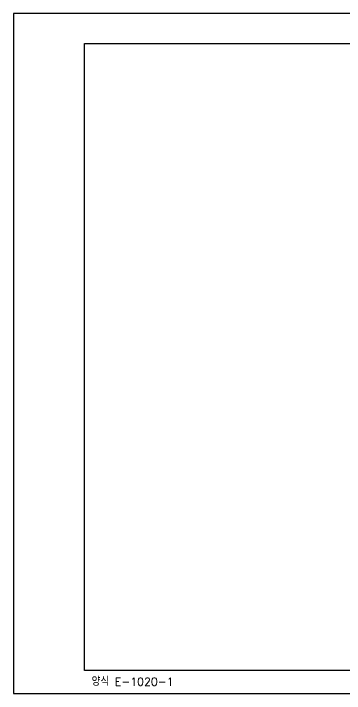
# Model space of a CAD drawing. Extents: x -4509 to -4089, y -1506 to -1209.
# Drawn here: x -4509 to -4364.7, y -1505.8 to -1208.8 of the extents above; entities that cross this region are included whole.
import ezdxf

# ---------------------------------------------------------------- set-up
doc = ezdxf.new("R2010")
doc.units = 0
doc.header["$LTSCALE"] = 7
doc.layers.get('0').update_dxf_attribs({"color": 2, "linetype": 'CONTINUOUS'})
doc.layers.add('DWG', color=7, linetype='CONTINUOUS')
doc.styles.add('GHS', font='ROMANS.shx', dxfattribs={"bigfont": 'GHS.shx'})

# ---------------------------------------------------------------- blocks, each defined once
blk = doc.blocks.new('BORDER')
for p, q in [((1, 1), (0, 1)), ((0, 1), (0, 0)), ((0, 0), (1, 0))]:
    blk.add_line(p, q)

msp = doc.modelspace()

# ---------------------------------------------------------------- linework, layer by layer
at = {"color": 4}
for p, q in [((-4478.03764, -1221.75152), (-4100.03764, -1221.75152)), ((-4478.03764, -1495.75152), (-4478.03764, -1221.75152)), ((-4100.03764, -1495.75152), (-4478.03764, -1495.75152))]:
    msp.add_line(p, q, dxfattribs=at)

# ---------------------------------------------------------------- block references
at = {"xscale": 420, "yscale": 297, "zscale": 420}
msp.add_blockref('BORDER', (-4509.03764, -1505.75152), dxfattribs=at)

# ---------------------------------------------------------------- texts
at = {"layer": 'DWG', "style": 'GHS'}
msp.add_text('양식 E-1020-1', height=3.5, dxfattribs=at).set_placement((-4475.01548, -1502.37951))

doc.saveas('drawing.dxf')
